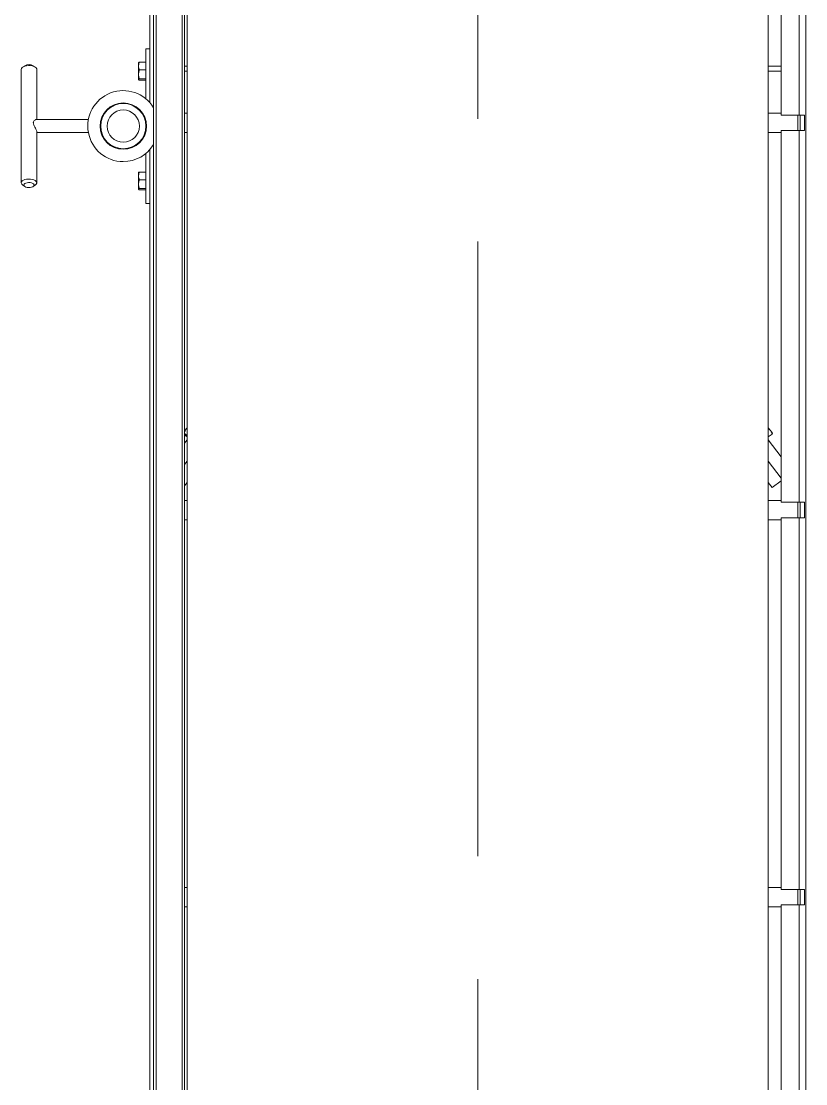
# Model space of a CAD drawing. Header units: millimetres. Extents: x 3220 to 226993, y 817 to 176024.
# Drawn here: x 43447 to 44054, y 146353 to 147177 of the extents above; entities that cross this region are included whole.
import ezdxf

# ---------------------------------------------------------------- set-up
doc = ezdxf.new("R2010")
doc.units = ezdxf.units.MM
doc.linetypes.add('AXES', pattern=[50.8, 31.75, -6.35, 6.35, -6.35])
doc.linetypes.add('HIDDEN', pattern=[9.525, 6.35, -3.175])
doc.layers.add('Axe', color=1, linetype='AXES', lineweight=9)

# ---------------------------------------------------------------- blocks, each defined once
blk = doc.blocks.new('Level 0m')
at = {"layer": 'Axe', "ltscale": 15}
blk.add_line((3000, -24500), (3000, -30500), dxfattribs=at)
blk = doc.blocks.new('dikiş bantı üst')
at = {"color": 7, "linetype": 'Continuous', "lineweight": 15}
for p, q in [((3926.47, 3367.41), (3925.28, 3365.76)), ((4016.05, 3368.46), (3928.14, 3368.46)), ((4018.9, 3365.76), (4017.72, 3367.41)), ((3925.28, 3359.16), (3926.47, 3357.51)), ((4017.72, 3357.51), (4018.9, 3359.16)), ((3928.14, 3356.46), (3967.09, 3356.46)), ((3967.09, 3357), (3967.09, 3316.5)), ((3976.44, 3356.46), (4016.05, 3356.46)), ((3977.09, 3316.5), (3977.09, 3356.46)), ((3922.66, 3277.05), (3925.63, 3277.64)), ((3922.66, 3271.96), (3922.66, 3277.05)), ((3925.63, 3277.64), (3923.09, 3277.64)), ((3932.07, 3277.64), (3925.63, 3277.64)), ((3928.61, 3271.96), (3928.61, 3277.05)), ((3932.07, 3277.64), (3936.04, 3277.64)), ((3935.54, 3277.05), (3936.04, 3277.64)), ((3935.54, 3271.96), (3935.54, 3277.05)), ((3936.53, 3271.96), (3936.53, 3277.05)), ((4007.66, 3277.05), (4010.63, 3277.64)), ((4007.66, 3271.96), (4007.66, 3277.05)), ((4010.63, 3277.64), (4008.09, 3277.64)), ((4017.07, 3277.64), (4010.63, 3277.64)), ((4013.61, 3271.96), (4013.61, 3277.05)), ((4017.07, 3277.64), (4021.04, 3277.64)), ((4020.54, 3277.05), (4021.04, 3277.64)), ((4020.54, 3271.96), (4020.54, 3277.05)), ((4021.53, 3271.96), (4021.53, 3277.05)), ((3953.76, 3268.96), (3595.09, 3268.96)), ((3912.09, 3271.96), (3912.09, 3268.96)), ((3912.09, 3271.96), (3950.88, 3271.96)), ((3967.88, 3271.96), (3976.31, 3271.96)), ((5003.76, 3268.96), (3990.42, 3268.96)), ((3993.31, 3271.96), (4032.09, 3271.96)), ((4032.09, 3271.96), (4032.09, 3268.96)), ((3595.09, 3265.96), (5524.09, 3265.96)), ((3595.09, 3241.96), (5524.09, 3241.96)), ((5239.84, 3239.96), (3595.09, 3239.96)), ((3929.59, 3241.96), (3929.59, 3239.96)), ((3962.09, 3241.96), (3962.09, 3239.96)), ((3977.09, 3239.96), (3977.09, 3241.96)), ((4206.79, 3240.73), (4205.78, 3239.96)), ((4206.02, 3239.96), (4206.79, 3240.73)), ((4206.79, 3240.73), (4208.41, 3241.96)), ((4211.73, 3239.96), (4210.21, 3241.96)), ((4212.97, 3239.96), (4211.44, 3241.96)), ((4217.79, 3241.96), (4215.16, 3239.96)), ((4234.32, 3241.96), (4231.69, 3239.96)), ((4250.84, 3241.96), (4248.21, 3239.96)), ((4262.09, 3241.96), (4262.09, 3239.96)), ((4277.09, 3239.96), (4277.09, 3241.96)), ((4562.09, 3241.96), (4562.09, 3239.96)), ((4577.09, 3239.96), (4577.09, 3241.96)), ((5239.84, 2789.96), (3019.21, 2789.96)), ((3929.59, 2789.96), (3929.59, 2779.96)), ((3962.09, 2789.96), (3962.09, 2779.96)), ((3977.09, 2779.96), (3977.09, 2789.96)), ((4205.78, 2789.96), (4207.97, 2788.3)), ((4207.97, 2788.3), (4209.99, 2786.76)), ((4209.94, 2786.8), (4210.69, 2786.96)), ((4212.97, 2789.96), (4210.69, 2786.96)), ((4228.32, 2779.96), (4215.16, 2789.96)), ((4244.84, 2779.96), (4231.69, 2789.96)), ((4246.89, 2779.96), (4252.19, 2786.93)), ((4252.19, 2786.93), (4248.21, 2789.96)), ((4262.09, 2789.96), (4262.09, 2779.96)), ((4277.09, 2779.96), (4277.09, 2789.96)), ((4562.09, 2789.96), (4562.09, 2779.96)), ((4577.09, 2779.96), (4577.09, 2789.96)), ((3963.59, 2779.96), (3017.25, 2779.96)), ((3963.59, 2779.96), (3963.59, 2765.96)), ((3975.59, 2765.96), (3975.59, 2779.96)), ((4263.59, 2779.96), (3975.59, 2779.96)), ((4263.59, 2779.96), (4263.59, 2765.96)), ((4275.59, 2765.96), (4275.59, 2779.96)), ((4563.59, 2779.96), (4275.59, 2779.96)), ((4563.59, 2779.96), (4563.59, 2765.96)), ((4863.59, 2779.96), (4575.59, 2779.96)), ((4575.59, 2765.96), (4575.59, 2779.96)), ((3975.59, 2766.96), (3963.59, 2766.96)), ((4275.59, 2766.96), (4263.59, 2766.96)), ((4575.59, 2766.96), (4563.59, 2766.96)), ((5219.59, 2760.96), (3013.81, 2760.96)), ((3963.59, 2761.96), (3963.59, 2765.96)), ((3975.59, 2765.16), (3963.59, 2765.16)), ((3975.59, 2761.96), (3963.59, 2761.96)), ((4263.59, 2765.96), (3975.59, 2765.96)), ((3975.59, 2765.96), (3975.59, 2761.96)), ((4263.59, 2761.96), (4263.59, 2765.96)), ((4275.59, 2765.16), (4263.59, 2765.16)), ((4275.59, 2761.96), (4263.59, 2761.96)), ((4563.59, 2765.96), (4275.59, 2765.96)), ((4275.59, 2765.96), (4275.59, 2761.96)), ((4563.59, 2761.96), (4563.59, 2765.96)), ((4575.59, 2765.16), (4563.59, 2765.16)), ((4575.59, 2761.96), (4563.59, 2761.96)), ((4863.59, 2765.96), (4575.59, 2765.96)), ((4575.59, 2765.96), (4575.59, 2761.96))]:
    blk.add_line(p, q, dxfattribs=at)
at = {"color": 8, "linetype": 'Continuous', "lineweight": 15}
for p, q in [((3595.09, 3263.95), (5524.09, 3263.95)), ((3595.09, 3243.97), (5524.09, 3243.97)), ((3925.58, 3241.96), (3925.58, 3239.96)), ((3925.58, 2789.96), (3925.58, 2779.96)), ((3963.59, 2765.96), (3014.68, 2765.96))]:
    blk.add_line(p, q, dxfattribs=at)
at = {"color": 7, "linetype": 'HIDDEN', "lineweight": 0}
for p, q in [((5239.07, 3239.96), (2619.11, 3239.96)), ((2884.88, 3239.96), (5094.52, 3239.96)), ((2885.31, 3239.96), (5124.9, 3239.96)), ((5239.07, 2789.96), (2619.11, 2789.96)), ((2884.88, 2789.96), (5094.52, 2789.96)), ((2885.31, 2789.96), (5124.9, 2789.96))]:
    blk.add_line(p, q, dxfattribs=at)
at = {"color": 7, "linetype": 'Continuous', "lineweight": 15, "flags": 128}
for points in [[(3928.14, 3368.46), (3927.4, 3368.27), (3926.71, 3367.72), (3926.11, 3366.83), (3925.64, 3365.68), (3925.33, 3364.31), (3925.19, 3362.84), (3925.24, 3361.34), (3925.46, 3359.91), (3925.86, 3358.64), (3926.4, 3357.61), (3927.05, 3356.88), (3927.77, 3356.51), (3928.14, 3356.46)], [(4017.72, 3357.51), (4017.14, 3356.88), (4016.42, 3356.51), (4015.68, 3356.51), (4014.96, 3356.88), (4014.31, 3357.61), (4013.77, 3358.64), (4013.38, 3359.91), (4013.15, 3361.34), (4013.1, 3362.84), (4013.24, 3364.31), (4013.55, 3365.68), (4014.03, 3366.83), (4014.62, 3367.72), (4015.31, 3368.27), (4016.05, 3368.46), (4016.05, 3368.46)], [(4017.79, 3366.46), (4017.21, 3366.28), (4016.68, 3365.77), (4016.25, 3364.95), (4015.96, 3363.92), (4015.82, 3362.76), (4015.87, 3361.57), (4016.08, 3360.46), (4016.45, 3359.53), (4016.93, 3358.86), (4017.5, 3358.5), (4018.08, 3358.5), (4018.64, 3358.86), (4019.13, 3359.53), (4019.49, 3360.46), (4019.71, 3361.57), (4019.75, 3362.76), (4019.62, 3363.92), (4019.33, 3364.95), (4018.9, 3365.77), (4018.37, 3366.28), (4017.79, 3366.46)]]:
    blk.add_lwpolyline(points, dxfattribs=at)
at = {"color": 7, "linetype": 'Continuous', "lineweight": 15}
for radius in [18, 17.5, 12.5]:
    blk.add_circle((3972.09, 3289.46), radius, dxfattribs=at)
for centre, radius, start, end in [((4015.8, 3366.21), 2.26, 31.92786, 83.67888), ((3930.85, 3362.46), 6.47, 149.35759, 210.64241), ((3972.09, 3289.46), 27.5, 0, 238.70955), ((3972.09, 3289.46), 27.5, 301.29045, 0)]:
    blk.add_arc(centre, radius, start, end, dxfattribs=at)
for points, knots in [([(3976.44, 3356.46), (3976.18, 3356.49), (3975.64, 3356.56), (3974.38, 3357.1), (3972.87, 3357.91), (3971.39, 3358.73), (3970.11, 3359.15), (3969.12, 3359.16), (3968.13, 3358.71), (3967.4, 3357.91), (3967.02, 3357.23), (3967.1, 3357.02), (3967.11, 3357)], [0, 0, 0, 0, 0.1007807, 0.2011351, 0.3385047, 0.4783931, 0.5547837, 0.6318582, 0.7156171, 0.8490558, 0.9893665, 1, 1, 1, 1]), ([(3923.15, 3277.64), (3923.14, 3277.63), (3922.97, 3277.63), (3922.81, 3277.33), (3922.66, 3277.05)], [0, 0, 0, 0, 0.070215, 1, 1, 1, 1]), ([(3925.63, 3277.64), (3925.7, 3277.63), (3926.71, 3277.63), (3927.69, 3277.33), (3928.61, 3277.05)], [0, 0, 0, 0, 0.070215, 1, 1, 1, 1]), ([(3928.61, 3277.05), (3928.86, 3277.13), (3929.99, 3277.47), (3931.16, 3277.56), (3932.07, 3277.64)], [0, 0, 0, 0, 0.223713, 1, 1, 1, 1]), ([(3932.07, 3277.64), (3932.36, 3277.63), (3933.53, 3277.6), (3934.68, 3277.29), (3935.54, 3277.05)], [0, 0, 0, 0, 0.241851, 1, 1, 1, 1]), ([(3936.04, 3277.64), (3936.05, 3277.63), (3936.21, 3277.63), (3936.38, 3277.33), (3936.53, 3277.05)], [0, 0, 0, 0, 0.070215, 1, 1, 1, 1]), ([(4008.15, 3277.64), (4008.14, 3277.63), (4007.97, 3277.63), (4007.81, 3277.33), (4007.66, 3277.05)], [0, 0, 0, 0, 0.070215, 1, 1, 1, 1]), ([(4010.63, 3277.64), (4010.7, 3277.63), (4011.71, 3277.63), (4012.69, 3277.33), (4013.61, 3277.05)], [0, 0, 0, 0, 0.0702148, 1, 1, 1, 1]), ([(4013.61, 3277.05), (4013.86, 3277.13), (4014.99, 3277.47), (4016.16, 3277.56), (4017.07, 3277.64)], [0, 0, 0, 0, 0.223713, 1, 1, 1, 1]), ([(4017.07, 3277.64), (4017.36, 3277.63), (4018.53, 3277.6), (4019.68, 3277.29), (4020.54, 3277.05)], [0, 0, 0, 0, 0.241851, 1, 1, 1, 1]), ([(4021.04, 3277.64), (4021.05, 3277.63), (4021.21, 3277.63), (4021.38, 3277.33), (4021.53, 3277.05)], [0, 0, 0, 0, 0.070215, 1, 1, 1, 1]), ([(4206.79, 3240.73), (4207.02, 3240.89), (4207.71, 3241.4), (4208.52, 3241.74), (4209.06, 3241.96)], [0, 0, 0, 0, 0.328771, 1, 1, 1, 1]), ([(4207.97, 2788.3), (4207.74, 2788.48), (4207.15, 2788.95), (4206.7, 2789.58), (4206.43, 2789.96)], [0, 0, 0, 0, 0.38808, 1, 1, 1, 1]), ([(4210.69, 2786.96), (4210.41, 2787.05), (4209.43, 2787.37), (4208.58, 2787.91), (4207.97, 2788.3)], [0, 0, 0, 0, 0.28432, 1, 1, 1, 1])]:
    blk.add_open_spline(points, degree=3, knots=knots, dxfattribs=at)

msp = doc.modelspace()

# ---------------------------------------------------------------- block references
at = {"color": 2}
msp.add_blockref('Level 0m', (40800.02, 173791.76), dxfattribs=at)
at = {"xscale": -1, "rotation": 90}
msp.add_blockref('dikiş bantı üst', (46814.98, 151067.36), dxfattribs=at)

doc.saveas('drawing.dxf')
